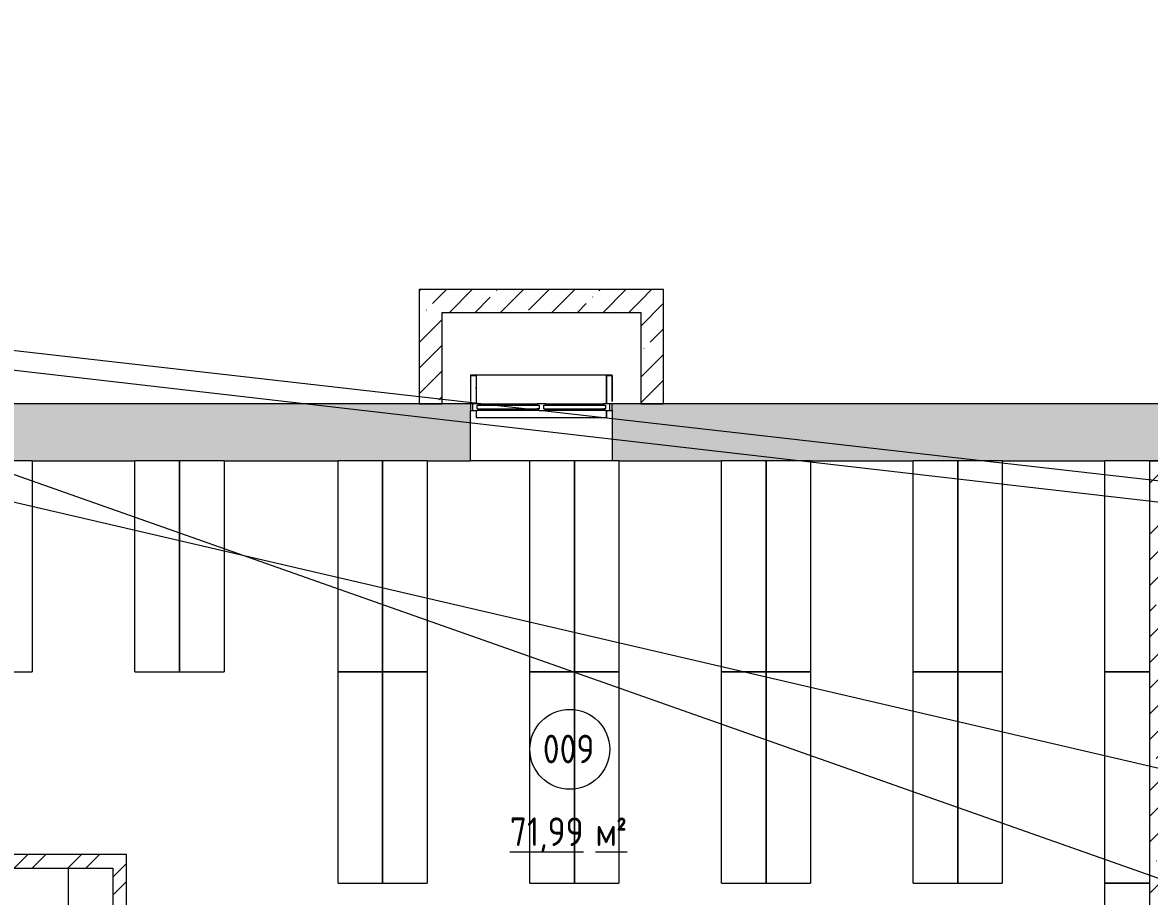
# Model space of a CAD drawing. Header units: millimetres. Extents: x -515342 to 330399, y -224905 to 507333.
# Drawn here: x -358453 to -348578, y -173686 to -166030 of the extents above; entities that cross this region are included whole.
import ezdxf

# ---------------------------------------------------------------- set-up
doc = ezdxf.new("R2010")
doc.units = ezdxf.units.MM
doc.layers.get('0').update_dxf_attribs({"lineweight": 0})
for name, color, linetype, lineweight in [('_ Окна', 7, 'Continuous', 0), ('Витраж', 7, 'Continuous', 0), ('Марки помещений', 7, 'Continuous', 0), ('Мебель', 7, 'Continuous', 0), ('Окна', 7, 'Continuous', 0), ('Стены внутренние', 7, 'Continuous', 0), ('Стены несущие', 7, 'Continuous', 0), ('Стены перегородки', 7, 'Continuous', 0), ('экспертиза ДУ', 1, 'Continuous', 0)]:
    doc.layers.add(name, color=color, linetype=linetype, lineweight=lineweight)
doc.styles.add('GOST Common_1', font='', dxfattribs={"width": 0.9, "height": 250})
doc.styles.add('GOST Common_2', font='', dxfattribs={"width": 0.9, "height": 250})
doc.styles.get('GOST Common_1').set_extended_font_data('GOST Common')
doc.styles.get('GOST Common_2').set_extended_font_data('GOST Common')
pattern_1 = [(45, (-373662.94, -185274.45), (-224.5064, 224.5064), []), (45, (-373438.43, -185274.45), (-224.5064, 224.5064), [396.875, -79.375, 3.353, -76.022])]
pattern_2 = [(45, (-373662.94, -185274.45), (-235.732, 235.732), []), (45, (-373505.78, -185274.45), (-235.732, 235.732), [])]

# ---------------------------------------------------------------- blocks, each defined once
blk = doc.blocks.new('Окно_ПВХ_2Створки - АР_Окно_ОП_1200_h_х1300_2ст-10166593-О_АР_П_-1_-3_000_План -1 этажа')
at = {"layer": '_ Окна'}
for p, q in [((-544, 250), (-620, 250)), ((-620, 250), (-620, 190)), ((-600, 190), (-600, 250)), ((-562, 204), (-562, 236)), ((-562, 236), (-544, 236)), ((-562, 204), (-20, 204)), ((-562, 204), (-544, 204)), ((-544, 236), (-544, 250)), ((-544, 236), (-38, 236)), ((-544, 204), (-544, 190)), ((38, 250), (-38, 250)), ((-38, 250), (-38, 236)), ((-38, 236), (-20, 236)), ((-38, 204), (-38, 190)), ((-20, 204), (-38, 204)), ((-20, 236), (-20, 204)), ((20, 204), (20, 236)), ((20, 236), (38, 236)), ((20, 204), (562, 204)), ((20, 204), (38, 204)), ((38, 236), (38, 250)), ((38, 236), (544, 236)), ((38, 204), (38, 190)), ((544, 250), (544, 236)), ((620, 250), (544, 250)), ((544, 236), (562, 236)), ((544, 204), (544, 190)), ((562, 204), (544, 204)), ((562, 236), (562, 204)), ((600, 190), (600, 250)), ((620, 190), (620, 250)), ((-620, 190), (-562, 190)), ((-544, 190), (-562, 190)), ((-20, 190), (-38, 190)), ((-20, 190), (20, 190)), ((38, 190), (20, 190)), ((562, 190), (544, 190)), ((562, 190), (620, 190))]:
    blk.add_line(p, q, dxfattribs=at)
at = {"layer": 'Окна'}
for p, q in [((-544, 250), (-38, 250)), ((38, 250), (544, 250)), ((-38, 190), (-544, 190)), ((544, 190), (38, 190))]:
    blk.add_line(p, q, dxfattribs=at)
blk = doc.blocks.new('Прямоугольный импост - АР_Откос_Металлический_50х370 Серый Левый-10167312-О_АР_П_-1_-3_000_План -1 этажа')
at = {"layer": 'Витраж'}
for p, q in [((18798.1, 2596), (17658.1, 2596)), ((17658.1, 2226), (18798.1, 2226))]:
    blk.add_line(p, q, dxfattribs=at)
blk = doc.blocks.new('Прямоугольный импост - АР_Откос_Металлический_50х330 Серый Правый-V31-О_АР_П_-1_-3_000_План -1 этажа')
at = {"layer": 'Витраж'}
h = blk.add_hatch(dxfattribs=at)
h.set_pattern_fill('FP_42', color=256, style=0, pattern_type=2)
h.set_pattern_definition([(315, (-20376.36, 16114), (106.066, 106.066), [])])
h.paths.add_polyline_path([(-50, 330), (-49, 330), (-50, 269)])
h.paths.add_polyline_path([(-50, 209), (-49, 209), (-49, -39), (-1, -39), (0, -40), (-50, -40)])
at = {"layer": 'Витраж', "lineweight": 18}
for p, q in [((-50, 269), (-50, 330)), ((-50, 330), (-49, 330)), ((-49, 330), (-49, 269)), ((-50, -40), (-50, 209)), ((-49, 209), (-49, -39)), ((-1, -39), (-1, 190)), ((-1, 190), (0, 190)), ((0, 190), (0, -40)), ((0, -40), (-50, -40)), ((-49, -39), (-1, -39))]:
    blk.add_line(p, q, dxfattribs=at)
blk = doc.blocks.new('Прямоугольный импост - АР_Откос_Металлический_50х370 Серый Левый-V32-О_АР_П_-1_-3_000_План -1 этажа')
at = {"layer": 'Витраж'}
h = blk.add_hatch(dxfattribs=at)
h.set_pattern_fill('FP_43', color=256, style=0, pattern_type=2)
h.set_pattern_definition([(225, (19136.36, 16114), (106.066, -106.066), [])])
h.paths.add_polyline_path([(-49, 209), (-50, 209), (-50, -40), (0, -40), (-1, -39), (-49, -39), (-49, 142.2)])
at = {"layer": 'Витраж', "lineweight": 18}
for p, q in [((-50, 330), (-50, 269)), ((-49, 330), (-50, 330)), ((-49, 269), (-49, 330)), ((-50, 209), (-50, -40)), ((-49, -39), (-49, 209)), ((0, 190), (-1, 190)), ((-1, 190), (-1, -39)), ((0, -40), (0, 190)), ((-50, -40), (0, -40)), ((-1, -39), (-49, -39))]:
    blk.add_line(p, q, dxfattribs=at)
blk = doc.blocks.new('СД_Люблино_Фасады_rvt-1-О_АР_П_-1_-3_000_План -1 этажа')
at = {"layer": 'Стены внутренние'}
h = blk.add_hatch(dxfattribs=at)
h.set_pattern_fill('FP_1', color=256, style=0, pattern_type=2)
h.set_pattern_definition([(45, (0, 0), (-224.5064, 224.5064), []), (45, (224.5, 0), (-224.5064, 224.5064), [396.875, -79.375, 3.353, -76.022])])
h.paths.add_polyline_path([(101935, 15405), (101935, 15905), (82614.9, 15905), (82614.9, 15405), (101545, 15405)])
h.paths.add_polyline_path([(81374.9, 15405), (81374.9, 15905), (75274.9, 15905), (75274.9, 15405), (80820.1, 15405)])
h.paths.add_polyline_path([(73790.4, 15405), (74034.9, 15405), (74034.9, 15905), (67979.9, 15905), (67979.9, 15405), (70321.1, 15405)])
h.paths.add_polyline_path([(66739.9, 15405), (66739.9, 15905), (64319.9, 15905), (64319.9, 15405), (66185.1, 15405)])
h.paths.add_polyline_path([(63079.9, 15405), (63079.9, 15905), (59834.9, 15905), (59834.9, 15405), (62525.1, 15405)])
h.paths.add_polyline_path([(58594.9, 15405), (58594.9, 15905), (56294.9, 15905), (56294.9, 15405), (58178.4, 15405)])
h.paths.add_polyline_path([(55054.9, 15405), (55054.9, 15905), (46676.4, 15905), (46676.4, 15405), (54709.1, 15405)])
h.paths.add_polyline_path([(45168.5, 15405), (45436.4, 15405), (45436.4, 15905), (34796.4, 15905), (34796.4, 15405), (45120, 15405)])
h.paths.add_polyline_path([(33556.4, 15405), (33556.4, 15905), (27516.4, 15905), (27516.4, 15405), (33475, 15405)])
h.paths.add_polyline_path([(26141.7, 15405), (26276.4, 15405), (26276.4, 15905), (20376.4, 15905), (20376.4, 15405), (26087.2, 15405)])
h.paths.add_polyline_path([(19136.4, 15405), (19136.4, 15905), (6136.4, 15905), (6136.4, 15405), (18755, 15405)])
h.paths.add_polyline_path([(4896.4, 15405), (4896.4, 15905), (2925, 15905), (2925, 15405), (4735, 15405)])
h.paths.add_polyline_path([(1375, 15405), (1375, 15905), (-305, 15905), (-305, 15405), (934.6, 15405)])
blk.add_line((19655, 15405), (19136.4, 15405), dxfattribs=at)
at = {"layer": 'Стены несущие'}
for p, q in [((19136.4, 15905), (6136.4, 15905)), ((26276.4, 15905), (20376.4, 15905)), ((19136.4, 15405), (19136.4, 15845)), ((20376.4, 15845), (20376.4, 15405)), ((15295, 15405), (16195, 15405)), ((16975, 15405), (17975, 15405)), ((18755, 15405), (19136.4, 15405)), ((20435, 15405), (21335, 15405)), ((22115, 15405), (23015, 15405)), ((23795, 15405), (24695, 15405)), ((25085, 15405), (25475, 15405))]:
    blk.add_line(p, q, dxfattribs=at)
at = {"layer": 'Витраж', "lineweight": 9, "rotation": 180}
for name, p in [('Прямоугольный импост - АР_Откос_Металлический_50х370 Серый Левый-V32-О_АР_П_-1_-3_000_План -1 этажа', (19136.4, 16114)), ('Прямоугольный импост - АР_Откос_Металлический_50х370 Серый Левый-10167312-О_АР_П_-1_-3_000_План -1 этажа', (37984.4, 18380))]:
    blk.add_blockref(name, p, dxfattribs=at)
at = {"layer": 'Витраж', "lineweight": 9, "extrusion": (0, 0, -1), "rotation": 180}
blk.add_blockref('Прямоугольный импост - АР_Откос_Металлический_50х330 Серый Правый-V31-О_АР_П_-1_-3_000_План -1 этажа', (-20376.4, 16114), dxfattribs=at)
at = {"layer": 'Окна', "lineweight": 9}
blk.add_blockref('Окно_ПВХ_2Створки - АР_Окно_ОП_1200_h_х1300_2ст-10166593-О_АР_П_-1_-3_000_План -1 этажа', (19756.4, 15655), dxfattribs=at)
blk = doc.blocks.new('Shelf _1_ - 1850 x 1850 x 390mm-9691389-О_АР_П_-1_-3_000_План -1 этажа')
at = {"layer": 'Мебель'}
for p, q in [((-677.9, 124.9), (1172.1, 124.9)), ((-677.9, 124.9), (-677.9, -265.1)), ((1172.1, -265.1), (1172.1, 124.9)), ((1172.1, -265.1), (-677.9, -265.1))]:
    blk.add_line(p, q, dxfattribs=at)
blk = doc.blocks.new('Стеллаж 6 - Стеллаж 1650-9694974-О_АР_П_-1_-3_000_План -1 этажа')
at = {"layer": 'Мебель'}
for p, q in [((10469.3, 11835), (10469.3, 10635)), ((10469.3, 10635), (10859.3, 10635))]:
    blk.add_line(p, q, dxfattribs=at)
blk = doc.blocks.new('ASVP_Марка_Помещение_ДваЗначения - Номер Площадь-685795-О_АР_П_-1_-3_000_План -1 этажа')
at = {"layer": 'Марки помещений'}
blk.add_circle((0, 0), 3.5, dxfattribs=at)

msp = doc.modelspace()

# ---------------------------------------------------------------- hatches: boundary and pattern name
at = {"layer": 'Стены внутренние'}
h = msp.add_hatch(dxfattribs=at)
h.set_pattern_fill('FP_1', color=256, style=0, pattern_type=2)
h.set_pattern_definition(pattern_1)
h.paths.add_polyline_path([(-353036.5766, -168569.4503), (-353036.5766, -168369.4503), (-354976.5766, -168369.4503), (-354976.5766, -168569.4503), (-353647.0243, -168569.4503)])
h = msp.add_hatch(dxfattribs=at)
h.set_pattern_fill('FP_1', color=256, style=0, pattern_type=2)
h.set_pattern_definition(pattern_1)
h.paths.add_polyline_path([(-352836.5766, -169369.4503), (-352836.5766, -168369.4503), (-353036.5766, -168369.4503), (-353036.5766, -169369.4503)])
h = msp.add_hatch(dxfattribs=at)
h.set_pattern_fill('FP_1', color=256, style=0, pattern_type=2)
h.set_pattern_definition(pattern_1)
h.paths.add_polyline_path([(-354776.5766, -169369.4503), (-354776.5766, -168569.4503), (-354976.5766, -168569.4503), (-354976.5766, -169369.4503)])
h = msp.add_hatch(dxfattribs=at)
h.set_pattern_fill('FP_1', color=256, style=0, pattern_type=2)
h.set_pattern_definition(pattern_1)
h.paths.add_polyline_path([(-348187.9357, -175879.4503), (-348187.9357, -173864.4503), (-348577.9357, -173864.4503), (-348577.9357, -175879.4503), (-348443.0424, -175879.4503)])
h.paths.add_polyline_path([(-348365.5709, -175387.9311), (-348400.3005, -175387.9311), (-348432.9357, -175376.0529), (-348459.5401, -175353.7291), (-348476.9049, -175323.6524), (-348482.9357, -175289.4503), (-348476.9049, -175255.2483), (-348459.5401, -175225.1716), (-348432.9357, -175202.8478), (-348400.3005, -175190.9696), (-348365.5709, -175190.9696), (-348332.9357, -175202.8478), (-348306.3312, -175225.1716), (-348288.9664, -175255.2483), (-348282.9357, -175289.4503), (-348288.9664, -175323.6524), (-348306.3312, -175353.7291), (-348332.9357, -175376.0529)])
h.paths.add_polyline_path([(-348400.3005, -174991.7281), (-348432.9357, -174979.8499), (-348459.5401, -174957.5261), (-348476.9049, -174927.4494), (-348482.9357, -174893.2474), (-348476.9049, -174859.0453), (-348459.5401, -174828.9686), (-348432.9357, -174806.6448), (-348400.3005, -174794.7666), (-348365.5709, -174794.7666), (-348332.9357, -174806.6448), (-348306.3312, -174828.9686), (-348288.9664, -174859.0453), (-348282.9357, -174893.2474), (-348288.9664, -174927.4494), (-348306.3312, -174957.5261), (-348332.9357, -174979.8499), (-348365.5709, -174991.7281)])
h.paths.add_polyline_path([(-348400.3005, -174627.9311), (-348432.9357, -174616.0529), (-348459.5401, -174593.7291), (-348476.9049, -174563.6524), (-348482.9357, -174529.4503), (-348476.9049, -174495.2483), (-348459.5401, -174465.1716), (-348432.9357, -174442.8478), (-348400.3005, -174430.9696), (-348365.5709, -174430.9696), (-348332.9357, -174442.8478), (-348306.3312, -174465.1716), (-348288.9664, -174495.2483), (-348282.9357, -174529.4503), (-348288.9664, -174563.6524), (-348306.3312, -174593.7291), (-348332.9357, -174616.0529), (-348365.5709, -174627.9311)])
h.paths.add_polyline_path([(-348187.9357, -172764.4503), (-348187.9357, -169869.4503), (-348577.9357, -169869.4503), (-348577.9357, -172764.4503), (-348443.0424, -172764.4503)])
h = msp.add_hatch(dxfattribs=at)
h.set_pattern_fill('FP_1', color=256, style=0, pattern_type=2)
h.set_pattern_definition(pattern_1)
h.paths.add_polyline_path([(-348187.9357, -173864.4503), (-348187.9357, -172764.4503), (-348577.9357, -172764.4503), (-348577.9357, -173864.4503), (-348443.0424, -173864.4503)])
h = msp.add_hatch(dxfattribs=at)
h.set_pattern_fill('FP_2', color=256, style=0, pattern_type=2)
h.set_pattern_definition(pattern_2)
h.paths.add_polyline_path([(-357662.9357, -173439.4503), (-357542.9357, -173439.4503), (-357542.9357, -173319.4503), (-362792.9357, -173319.4503), (-362792.9357, -173439.4503), (-358851.0063, -173439.4503)])
h = msp.add_hatch(dxfattribs=at)
h.set_pattern_fill('FP_2', color=256, style=0, pattern_type=2)
h.set_pattern_definition(pattern_2)
h.paths.add_polyline_path([(-357542.9357, -175879.4503), (-357542.9357, -173439.4503), (-357662.9357, -173439.4503), (-357662.9357, -175879.4503)])

# ---------------------------------------------------------------- linework, layer by layer
at = {"layer": 'Стены несущие'}
for p, q in [((-352836.5766, -168369.4503), (-354976.5766, -168369.4503)), ((-354976.5766, -168369.4503), (-354976.5766, -169369.4503)), ((-352836.5766, -169369.4503), (-352836.5766, -168369.4503)), ((-354776.5766, -168569.4503), (-353036.5766, -168569.4503)), ((-354776.5766, -169369.4503), (-354776.5766, -168569.4503)), ((-353036.5766, -168569.4503), (-353036.5766, -169369.4503)), ((-354976.5766, -169369.4503), (-354776.5766, -169369.4503)), ((-353036.5766, -169369.4503), (-352836.5766, -169369.4503)), ((-348187.9357, -169869.4503), (-348577.9357, -169869.4503))]:
    msp.add_line(p, q, dxfattribs=at)
at = {"layer": 'Стены перегородки'}
for p, q in [((-357542.9357, -173319.4503), (-359077.9357, -173319.4503)), ((-357542.9357, -175879.4503), (-357542.9357, -173319.4503)), ((-362792.9357, -173439.4503), (-357662.9357, -173439.4503)), ((-357662.9357, -173439.4503), (-357662.9357, -175879.4503))]:
    msp.add_line(p, q, dxfattribs=at)
at = {"layer": 'экспертиза ДУ', "elevation": 0}
for points in [[(-318913.3541, -183960.4759), (-483183.0248, -126036.853)], [(-319510.3975, -179300.5149), (-485636.9206, -140695.709)]]:
    msp.add_lwpolyline(points, dxfattribs=at)
at = {"layer": 'экспертиза ДУ'}
msp.add_lwpolyline([(-338992.3881, -171327.749), (-487774.7644, -154195.9235), (-338118.5624, -171225.6813)], dxfattribs=at)

# ---------------------------------------------------------------- block references
msp.add_blockref('СД_Люблино_Фасады_rvt-1-О_АР_П_-1_-3_000_План -1 этажа', (-373662.9357, -185274.4503))
at = {"layer": 'Марки помещений', "xscale": 99.99999999999993, "yscale": 99.99999999999993, "zscale": 99.99999999999993}
msp.add_blockref('ASVP_Марка_Помещение_ДваЗначения - Номер Площадь-685795-О_АР_П_-1_-3_000_План -1 этажа', (-353657.6802, -172397.191), dxfattribs=at)
at = {"layer": 'Мебель'}
for p, rotation in [((-358492.8274, -170547.3966), 270.0000000000001), ((-357202.8274, -170547.3966), 270.0000000000001), ((-356812.8274, -170547.3966), 270.0000000000001), ((-355422.8274, -170547.3966), 270.0000000000001), ((-355032.8274, -170547.3966), 270.0000000000001), ((-353742.8274, -170547.3966), 270.0000000000001), ((-353352.8274, -170547.3966), 270.0000000000001), ((-352062.8274, -170547.3966), 270.0000000000001), ((-351672.8274, -170547.3966), 270.0000000000001), ((-350382.8274, -170547.3966), 270.0000000000001), ((-349992.8274, -170547.3966), 270.0000000000001), ((-348702.8274, -170547.3966), 270.0000000000001), ((-355422.8274, -172397.3966), 270.0000000000001), ((-355032.8274, -172397.3966), 270.0000000000001), ((-353742.8274, -172397.3966), 270.0000000000001), ((-353352.8274, -172397.3966), 270.0000000000001), ((-352062.8274, -172397.3966), 270.0000000000001), ((-351672.8274, -172397.3966), 270.0000000000001), ((-350382.8274, -172397.3966), 270.0000000000001), ((-349992.8274, -172397.3966), 270.0000000000001), ((-348702.8274, -172397.3966), 269.9999999999996), ((-348702.8274, -174247.3966), 269.9999999999996)]:
    msp.add_blockref('Shelf _1_ - 1850 x 1850 x 390mm-9691389-О_АР_П_-1_-3_000_План -1 этажа', p, dxfattribs=dict(at, rotation=rotation))
msp.add_blockref('Стеллаж 6 - Стеллаж 1650-9694974-О_АР_П_-1_-3_000_План -1 этажа', (-368522.1874, -185274.4503), dxfattribs=at)

# ---------------------------------------------------------------- texts
at = {"layer": 'Марки помещений', "char_height": 250, "attachment_point": 1}
for s, insert, width, style in [('009', (-353893.9374, -172269.466), 584.430187, 'GOST Common_1'), ('\\L71,99 ', (-354183.2736, -172993.9965), 909.113625, 'GOST Common_1'), ('\\L\\fGOST Common|b0|i0|c238|p34|;\\W.9;\\L²', (-353254.5861, -172993.9965), 165.949312, 'GOST Common_2'), ('\\L\\fGOST Common|b0|i0|c204|p34|;\\W.9;\\Lм', (-353433.1799, -172993.9965), 216.455625, 'GOST Common_1')]:
    msp.add_mtext(s, dxfattribs=dict(at, insert=insert, width=width, style=style))

doc.saveas('drawing.dxf')
